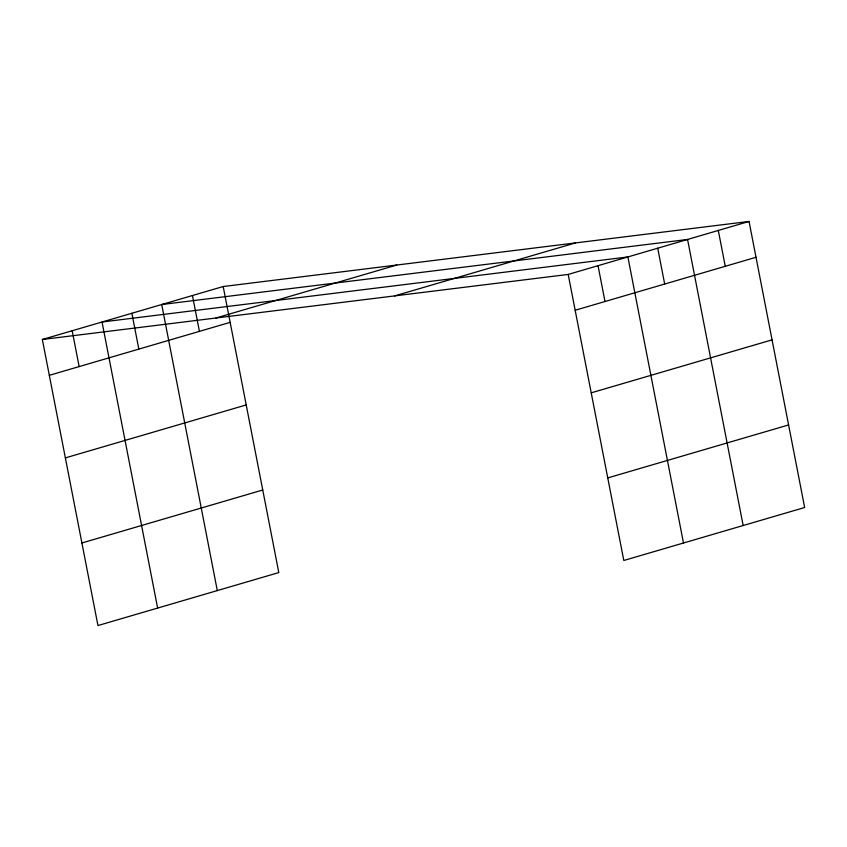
<?xml version="1.0" encoding="UTF-8"?>
<svg xmlns="http://www.w3.org/2000/svg" width="847" height="847" viewBox="0 0 847 847"><rect width="100%" height="100%" fill="white"/><g stroke="black" fill="none" stroke-linecap="round" stroke-linejoin="round"><path stroke-width="1.27" d="M223.195 286.519L278.801 572.572L97.956 625.552L42.35 339.488L223.195 286.519L749.044 221.448L804.65 507.512L623.805 560.481L568.199 274.428L749.044 221.448M215.879 318.017L396.724 265.047M49.317 375.327L230.162 322.358M394.67 295.899L575.515 242.92M65.367 457.899L246.212 404.93M575.166 310.256L756.011 257.287M591.217 392.839L772.062 339.859M81.905 542.98L262.75 490M607.754 477.909L788.599 424.94M42.35 339.488L568.199 274.428M718.298 230.458L725.265 266.297M743.158 525.521L687.563 239.457L161.713 304.528L217.308 590.592M657.717 248.203L664.683 284.041M683.487 543.001L627.881 256.937L102.032 322.008L157.637 608.072M598.035 265.683L605.002 301.521M192.449 295.518L199.416 331.357M131.867 313.274L138.834 349.112M72.186 330.753L79.152 366.592"/></g></svg>
